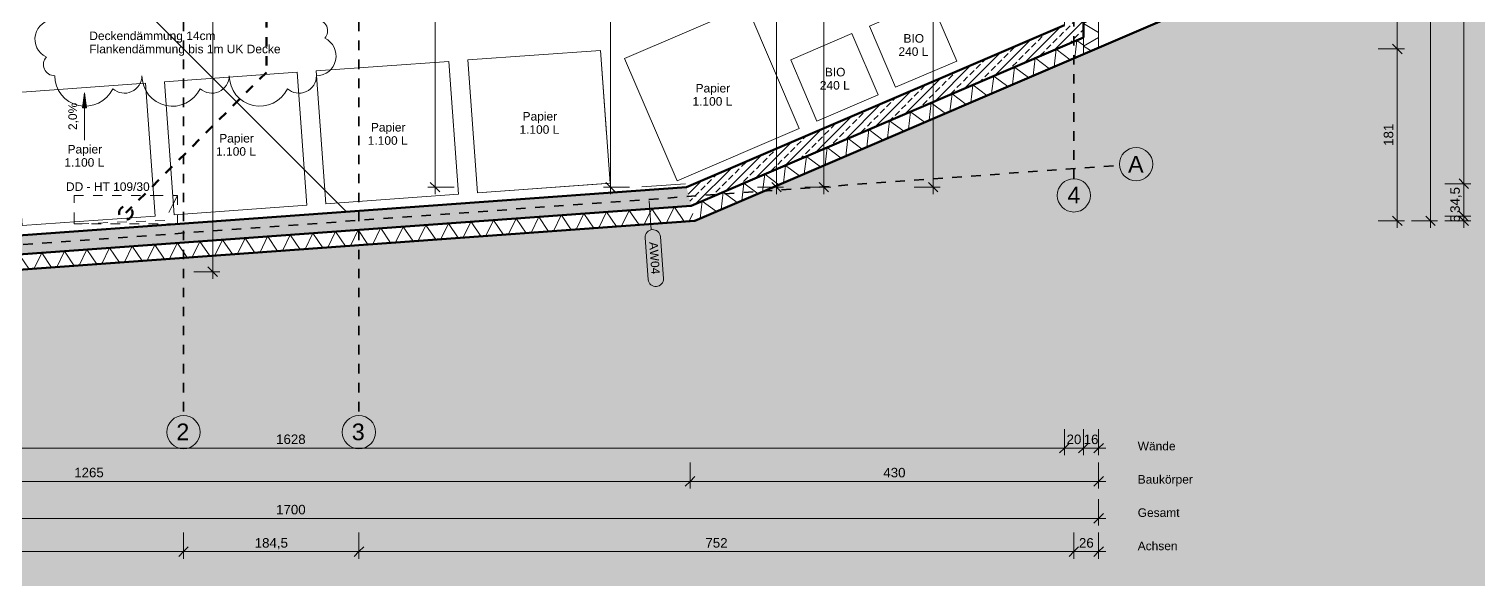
# Model space of a CAD drawing. Header units: metres. Extents: x -67.4 to -19.1, y 43.9 to 93.
# Drawn here: x -48.6 to -33.36, y 44.73 to 50.59 of the extents above; entities that cross this region are included whole.
import ezdxf

# ---------------------------------------------------------------- set-up
doc = ezdxf.new("R2010")
doc.units = ezdxf.units.M
for name, pattern in [('Strich Punkt', [0.015875, 0.00635, -0.004763, 0, -0.004763]), ('Strich Punkt Mittel', [0.015875, 0.00635, -0.004763, 0, -0.004763]), ('Verdeckt', [0.003, 0.002, -0.001])]:
    doc.linetypes.add(name, pattern=pattern)
for name, color, linetype, lineweight in [('A-DETL-GENF_', 92, 'Continuous', 13), ('A_2D', 7, 'Continuous', 13), ('A_Bemassung-50_', 4, 'Continuous', 9), ('A_Bemassung_', 4, 'Continuous', 9), ('A_Beschriftung_', 7, 'Continuous', 9), ('A_Dach', 7, 'Continuous', 13), ('A_Durchbruch_Projektion', 8, 'Verdeckt', 5), ('A_Grundstuecksgrenze', 5, 'Continuous', 70), ('A_Kanal_SW', 34, 'Strich Punkt', 100), ('A_Raeume_', 7, 'Continuous', 5), ('A_Raster_', 1, 'Continuous', 9), ('A_Sanitaer', 3, 'Continuous', 13), ('A_Waende', 7, 'Continuous', 13), ('G-ANNO-DIMS_', 111, 'Continuous', 9), ('G-ANNO-REVC_', 71, 'Continuous', 9), ('P-SANR-FIXT-IDEN_', 2, 'Continuous', 9), ('Text', 130, 'Continuous', 9)]:
    doc.layers.add(name, color=color, linetype=linetype, lineweight=lineweight)
doc.styles.add('Arial_1', font='arial.ttf', dxfattribs={"height": 0.175})
doc.styles.add('Arial_2', font='arial.ttf', dxfattribs={"height": 0.09})
doc.styles.add('Arial_5', font='arial.ttf', dxfattribs={"height": 0.1})
doc.styles.add('Arial_9', font='arial.ttf', dxfattribs={"height": 0.0018})
doc.dimstyles.new('WGA-Bemaßung', dxfattribs={"dimscale": 0.3048, "dimtxt": 0.102026, "dimasz": 0.328084, "dimexe": 0.246063, "dimexo": 0.0625, "dimgap": 0.04101, "dimtad": 1, "dimdec": 1, "dimlfac": 100, "dimrnd": 0.5, "dimdsep": 46, "dimtxsty": 'Arial_5', "dimblk1": 'OBLIQUE', "dimblk2": 'OBLIQUE', "dimsah": 1, "dimcen": 0.09, "dimdle": 0.246063, "dimazin": 2, "dimtfac": 1, "dimtdec": 4, "dimtix": 1, "dimtmove": 0, "dimatfit": 3, "dimfxl": 0.656168, "dimfxlon": 1, "dimtvp": 1, "dimtolj": 1, "dimtzin": 0, "dimarcsym": 2})
doc.dimstyles.new('WGA-Bemaßung_2', dxfattribs={"dimscale": 0.3048, "dimtxt": 0.102026, "dimasz": 0.328084, "dimexe": 0.246063, "dimexo": 0.0625, "dimgap": 0.04101, "dimtad": 1, "dimdec": 1, "dimlfac": 100, "dimrnd": 0.5, "dimdsep": 46, "dimtxsty": 'Arial_5', "dimblk1": 'OBLIQUE', "dimblk2": 'OBLIQUE', "dimsah": 1, "dimcen": 0.09, "dimdle": 0.246063, "dimazin": 2, "dimtfac": 1, "dimtdec": 4, "dimtix": 1, "dimtmove": 2, "dimatfit": 3, "dimfxl": 0.656168, "dimfxlon": 1, "dimtvp": 1, "dimtolj": 1, "dimtzin": 0, "dimarcsym": 2})
doc.dimstyles.new('WGA-Bemaßung_4', dxfattribs={"dimscale": 0.3048, "dimtxt": 0.102026, "dimasz": 0.328084, "dimexe": 0.246063, "dimexo": 0.0625, "dimgap": 0.04101, "dimtad": 1, "dimdec": 1, "dimlfac": 100, "dimrnd": 0.5, "dimdsep": 46, "dimtxsty": 'Arial_5', "dimblk1": 'OBLIQUE', "dimblk2": 'OBLIQUE', "dimsah": 1, "dimcen": 0.09, "dimdle": 0.246063, "dimazin": 2, "dimtfac": 1, "dimtdec": 4, "dimtix": 1, "dimtmove": 0, "dimatfit": 3, "dimfxl": 0.656168, "dimfxlon": 1, "dimtvp": 1, "dimtolj": 1, "dimtzin": 0, "dimarcsym": 2})
pattern_1 = [(45, (0, 0), (-0.08980256, 0.08980256), []), (45, (0.0898, 0), (-0.08980256, 0.08980256), [0.0635, -0.03175])]

# ---------------------------------------------------------------- blocks, each defined once
blk = doc.blocks.new('Sani_Müllbehälter - 1100-V18-263_PP_00EG_BT2')
at = {"layer": 'A_Sanitaer'}
for p, q in [((1.4, 1.4), (0, 1.4)), ((0, 1.4), (0, 0)), ((0, 0), (0, 1.4)), ((0, 1.4), (1.4, 1.4)), ((1.4, 0), (1.4, 1.4)), ((1.4, 1.4), (1.4, 0)), ((0, 0), (1.4, 0)), ((1.4, 0), (0, 0))]:
    blk.add_line(p, q, dxfattribs=at)
blk = doc.blocks.new('Sani_Müllbehälter - 1100-V20-263_PP_00EG_BT2')
at = {"layer": 'A_Sanitaer'}
for p, q in [((1.4, 1.4), (0, 1.4)), ((0, 1.4), (0, 0)), ((0, 0), (0, 1.4)), ((0, 1.4), (1.4, 1.4)), ((1.4, 0), (1.4, 1.4)), ((1.4, 1.4), (1.4, 0)), ((0, 0), (1.4, 0)), ((1.4, 0), (0, 0))]:
    blk.add_line(p, q, dxfattribs=at)
blk = doc.blocks.new('Sani_Müllbehälter - 1100-V21-263_PP_00EG_BT2')
at = {"layer": 'A_Sanitaer'}
for p, q in [((1.4, 1.4), (0, 1.4)), ((0, 1.4), (0, 0)), ((0, 0), (0, 1.4)), ((0, 1.4), (1.4, 1.4)), ((1.4, 0), (1.4, 1.4)), ((1.4, 1.4), (1.4, 0)), ((0, 0), (1.4, 0)), ((1.4, 0), (0, 0))]:
    blk.add_line(p, q, dxfattribs=at)
blk = doc.blocks.new('Sani_Müllbehälter - 1100-V22-263_PP_00EG_BT2')
at = {"layer": 'A_Sanitaer'}
for p, q in [((1.4, 1.4), (0, 1.4)), ((0, 1.4), (0, 0)), ((0, 0), (0, 1.4)), ((0, 1.4), (1.4, 1.4)), ((1.4, 0), (1.4, 1.4)), ((1.4, 1.4), (1.4, 0.522)), ((0, 0), (1.4, 0)), ((1.362, 0), (0, 0))]:
    blk.add_line(p, q, dxfattribs=at)
blk = doc.blocks.new('Sani_Müllbehälter - 1100-V23-263_PP_00EG_BT2')
at = {"layer": 'A_Sanitaer'}
for p, q in [((1.4, 1.4), (0, 1.4)), ((0, 1.4), (0, 0)), ((1.4, 0), (1.4, 1.4)), ((0, 0), (1.4, 0))]:
    blk.add_line(p, q, dxfattribs=at)
blk = doc.blocks.new('Sani_Müllbehälter - 0240-V30-263_PP_00EG_BT2')
at = {"layer": 'A_Sanitaer'}
for p, q in [((0.7, 0.7), (0, 0.7)), ((0, 0.7), (0, 0)), ((0.7, 0), (0.7, 0.7)), ((0, 0), (0.7, 0))]:
    blk.add_line(p, q, dxfattribs=at)
blk = doc.blocks.new('Sani_Müllbehälter - 0240-V31-263_PP_00EG_BT2')
at = {"layer": 'A_Sanitaer'}
for p, q in [((0.7, 0.7), (0, 0.7)), ((0, 0.7), (0, 0)), ((0.7, 0), (0.7, 0.7)), ((0, 0), (0.7, 0))]:
    blk.add_line(p, q, dxfattribs=at)
blk = doc.blocks.new('Symbol_Schatten_Verdeckt_unten - Bodendurchbruch_Schatten_Verdeckt_unten-10181167-263_PP_00EG_BT2')
at = {"layer": 'A_Durchbruch_Projektion'}
for p, q in [((-0.545, 0.049), (-0.545, 0.15)), ((-0.545, -0.15), (-0.545, 0.049)), ((-0.54, 0.15), (0.545, 0.15)), ((-0.499, -0.061), (-0.409, 0.112)), ((-0.409, 0.112), (0.545, 0.15)), ((0.545, 0.15), (0.545, 0.128)), ((0.545, 0.128), (0.545, -0.15)), ((-0.545, -0.15), (-0.499, -0.061)), ((-0.492, -0.15), (-0.545, -0.15)), ((-0.292, -0.15), (-0.492, -0.15)), ((0.545, -0.15), (-0.292, -0.15))]:
    blk.add_line(p, q, dxfattribs=at)
blk = doc.blocks.new('Family - ___-3180367-263_PP_00EG_BT2')
at = {"layer": 'A_Grundstuecksgrenze'}
for p, q in [((-31.818, 64.901), (-19.694, 60.844)), ((-19.694, 60.844), (-10.383, 60.937))]:
    blk.add_line(p, q, dxfattribs=at)
blk = doc.blocks.new('Raster - BS_Achse-112124-263_PP_00EG_BT2')
at = {"layer": 'A_Beschriftung_'}
blk.add_circle((0, 0), 0.0035, dxfattribs=at)
blk = doc.blocks.new('DIMBLOCK96-263_PP_00EG_BT2')
at = {"layer": 'A_Bemassung-50_', "lineweight": 35, "transparency": 16777216}
for p, q in [((-33.856, 58.218), (-33.906, 58.268)), ((-33.856, 58.218), (-33.806, 58.168)), ((-33.857, 48.574), (-33.907, 48.624)), ((-33.857, 48.574), (-33.807, 48.524))]:
    blk.add_line(p, q, dxfattribs=at)
at = {"layer": 'A_Bemassung-50_', "transparency": 16777216}
for p, q in [((-33.856, 58.218), (-34.056, 58.218)), ((-33.856, 58.218), (-33.857, 48.499)), ((-33.856, 58.218), (-33.781, 58.218)), ((-33.857, 48.574), (-34.057, 48.574)), ((-33.857, 48.574), (-33.782, 48.574))]:
    blk.add_line(p, q, dxfattribs=at)
at = {"layer": 'A_Bemassung-50_', "color": 0, "transparency": 16777216, "insert": (-33.999, 53.223), "char_height": 0.1, "width": 0.41627, "attachment_point": 1, "rotation": 90, "line_spacing_factor": 0.941778, "style": 'Arial_5'}
blk.add_mtext('964,5', dxfattribs=at)
blk = doc.blocks.new('_Oblique')
at = {"color": 0, "linetype": 'ByBlock', "lineweight": -2}
blk.add_line((-0.5, -0.5), (0.5, 0.5), dxfattribs=at)
blk = doc.blocks.new('DIMBLOCK111-263_PP_00EG_BT2')
at = {"layer": 'A_Bemassung-50_', "transparency": 16777216}
for p, q in [((-41.648, 45.834), (-41.648, 46.034)), ((-37.349, 45.834), (-37.349, 46.034)), ((-37.274, 45.834), (-41.648, 45.834)), ((-41.648, 45.834), (-41.648, 45.759)), ((-37.349, 45.834), (-37.349, 45.759))]:
    blk.add_line(p, q, dxfattribs=at)
at = {"layer": 'A_Bemassung-50_', "lineweight": 35, "transparency": 16777216}
for p, q in [((-41.648, 45.834), (-41.698, 45.784)), ((-41.648, 45.834), (-41.598, 45.884)), ((-37.349, 45.834), (-37.399, 45.784)), ((-37.349, 45.834), (-37.299, 45.884))]:
    blk.add_line(p, q, dxfattribs=at)
at = {"layer": 'A_Bemassung-50_', "color": 0, "transparency": 16777216, "insert": (-39.614, 45.976), "char_height": 0.1, "width": 0.27688, "attachment_point": 1, "rotation": 359.9983, "line_spacing_factor": 0.941778, "style": 'Arial_5'}
blk.add_mtext('430', dxfattribs=at)
blk = doc.blocks.new('DIMBLOCK112-263_PP_00EG_BT2')
at = {"layer": 'A_Bemassung-50_', "transparency": 16777216}
for p, q in [((-54.298, 45.834), (-54.298, 46.034)), ((-41.648, 45.834), (-41.648, 46.034)), ((-41.648, 45.834), (-54.373, 45.834)), ((-54.298, 45.834), (-54.298, 45.759)), ((-41.648, 45.834), (-41.648, 45.759))]:
    blk.add_line(p, q, dxfattribs=at)
at = {"layer": 'A_Bemassung-50_', "lineweight": 35, "transparency": 16777216}
for p, q in [((-54.298, 45.834), (-54.348, 45.784)), ((-54.298, 45.834), (-54.248, 45.884)), ((-41.648, 45.834), (-41.698, 45.784)), ((-41.648, 45.834), (-41.598, 45.884))]:
    blk.add_line(p, q, dxfattribs=at)
at = {"layer": 'A_Bemassung-50_', "color": 0, "transparency": 16777216, "insert": (-48.127, 45.977), "char_height": 0.1, "width": 0.36918, "attachment_point": 1, "rotation": 359.9983, "line_spacing_factor": 0.941778, "style": 'Arial_5'}
blk.add_mtext('1265', dxfattribs=at)
blk = doc.blocks.new('DIMBLOCK163-263_PP_00EG_BT2')
at = {"layer": 'A_Bemassung-50_', "lineweight": 35, "transparency": 16777216}
for p, q in [((-33.507, 52.888), (-33.557, 52.938)), ((-33.507, 52.888), (-33.457, 52.838)), ((-33.507, 48.965), (-33.557, 49.015)), ((-33.507, 48.965), (-33.457, 48.915))]:
    blk.add_line(p, q, dxfattribs=at)
at = {"layer": 'A_Bemassung-50_', "transparency": 16777216}
for p, q in [((-33.507, 52.888), (-33.707, 52.888)), ((-33.507, 52.888), (-33.507, 48.965)), ((-33.507, 52.888), (-33.432, 52.888)), ((-33.507, 48.965), (-33.707, 48.965)), ((-33.507, 48.965), (-33.432, 48.965))]:
    blk.add_line(p, q, dxfattribs=at)
at = {"layer": 'A_Bemassung-50_', "color": 0, "transparency": 16777216, "insert": (-33.649, 50.753), "char_height": 0.1, "width": 0.41627, "attachment_point": 1, "rotation": 90, "line_spacing_factor": 0.941778, "style": 'Arial_5'}
blk.add_mtext('392,5', dxfattribs=at)
blk = doc.blocks.new('DIMBLOCK164-263_PP_00EG_BT2')
at = {"layer": 'A_Bemassung-50_', "transparency": 16777216}
for p, q in [((-33.507, 48.965), (-33.707, 48.965)), ((-33.507, 48.965), (-33.507, 48.622)), ((-33.507, 48.965), (-33.432, 48.965)), ((-33.507, 48.622), (-33.707, 48.622)), ((-33.507, 48.622), (-33.432, 48.622))]:
    blk.add_line(p, q, dxfattribs=at)
at = {"layer": 'A_Bemassung-50_', "lineweight": 35, "transparency": 16777216}
for p, q in [((-33.507, 48.965), (-33.557, 49.015)), ((-33.507, 48.965), (-33.457, 48.915)), ((-33.507, 48.622), (-33.557, 48.672)), ((-33.507, 48.622), (-33.457, 48.572))]:
    blk.add_line(p, q, dxfattribs=at)
at = {"layer": 'A_Bemassung-50_', "color": 0, "transparency": 16777216, "insert": (-33.649, 48.658), "char_height": 0.1, "width": 0.32397, "attachment_point": 1, "rotation": 90, "line_spacing_factor": 0.941778, "style": 'Arial_5'}
blk.add_mtext('34,5', dxfattribs=at)
blk = doc.blocks.new('DIMBLOCK165-263_PP_00EG_BT2')
at = {"layer": 'A_Bemassung-50_', "lineweight": 35, "transparency": 16777216}
for p, q in [((-33.507, 48.622), (-33.557, 48.672)), ((-33.507, 48.574), (-33.557, 48.624)), ((-33.507, 48.622), (-33.457, 48.572)), ((-33.507, 48.574), (-33.457, 48.524))]:
    blk.add_line(p, q, dxfattribs=at)
at = {"layer": 'A_Bemassung-50_', "transparency": 16777216}
for p, q in [((-33.507, 48.622), (-33.707, 48.622)), ((-33.507, 48.574), (-33.707, 48.574)), ((-33.507, 48.622), (-33.507, 48.499)), ((-33.507, 48.622), (-33.432, 48.622)), ((-33.507, 48.574), (-33.432, 48.574))]:
    blk.add_line(p, q, dxfattribs=at)
at = {"layer": 'A_Bemassung-50_', "color": 0, "transparency": 16777216, "insert": (-33.649, 48.559), "char_height": 0.1, "width": 0.09229, "attachment_point": 1, "rotation": 90, "line_spacing_factor": 0.941778, "style": 'Arial_5'}
blk.add_mtext('5', dxfattribs=at)
blk = doc.blocks.new('DIMBLOCK166-263_PP_00EG_BT2')
at = {"layer": 'A_Bemassung-50_', "lineweight": 35, "transparency": 16777216}
for p, q in [((-44.33, 52.889), (-44.38, 52.939)), ((-44.33, 52.889), (-44.28, 52.839)), ((-44.331, 48.929), (-44.381, 48.979)), ((-44.331, 48.929), (-44.281, 48.879))]:
    blk.add_line(p, q, dxfattribs=at)
at = {"layer": 'A_Bemassung-50_', "transparency": 16777216}
for p, q in [((-44.33, 52.889), (-44.53, 52.889)), ((-44.331, 48.854), (-44.33, 52.889)), ((-44.33, 52.889), (-44.255, 52.889)), ((-44.331, 48.929), (-44.406, 48.929)), ((-44.331, 48.929), (-44.131, 48.929))]:
    blk.add_line(p, q, dxfattribs=at)
at = {"layer": 'A_Bemassung-50_', "color": 0, "transparency": 16777216, "insert": (-44.473, 50.793), "char_height": 0.1, "width": 0.27688, "attachment_point": 1, "rotation": 90, "line_spacing_factor": 0.941778, "style": 'Arial_5'}
blk.add_mtext('396', dxfattribs=at)
blk = doc.blocks.new('DIMBLOCK326-263_PP_00EG_BT2')
at = {"layer": 'A_Bemassung-50_', "transparency": 16777216}
for p, q in [((-37.509, 46.184), (-37.509, 46.384)), ((-37.349, 46.184), (-37.349, 46.384)), ((-37.274, 46.184), (-37.509, 46.184)), ((-37.509, 46.184), (-37.509, 46.109)), ((-37.349, 46.184), (-37.349, 46.109))]:
    blk.add_line(p, q, dxfattribs=at)
at = {"layer": 'A_Bemassung-50_', "lineweight": 35, "transparency": 16777216}
for p, q in [((-37.509, 46.184), (-37.459, 46.234)), ((-37.349, 46.184), (-37.299, 46.234)), ((-37.509, 46.184), (-37.559, 46.134)), ((-37.349, 46.184), (-37.399, 46.134))]:
    blk.add_line(p, q, dxfattribs=at)
at = {"layer": 'A_Bemassung-50_', "color": 0, "transparency": 16777216, "insert": (-37.506, 46.326), "char_height": 0.1, "width": 0.18459, "attachment_point": 1, "rotation": 359.9983, "line_spacing_factor": 0.941778, "style": 'Arial_5'}
blk.add_mtext('16', dxfattribs=at)
blk = doc.blocks.new('DIMBLOCK327-263_PP_00EG_BT2')
at = {"layer": 'A_Bemassung-50_', "transparency": 16777216}
for p, q in [((-37.709, 46.184), (-37.709, 46.384)), ((-37.509, 46.184), (-37.509, 46.384)), ((-37.509, 46.184), (-37.709, 46.184)), ((-37.709, 46.184), (-37.709, 46.109)), ((-37.509, 46.184), (-37.509, 46.109))]:
    blk.add_line(p, q, dxfattribs=at)
at = {"layer": 'A_Bemassung-50_', "lineweight": 35, "transparency": 16777216}
for p, q in [((-37.709, 46.184), (-37.659, 46.234)), ((-37.509, 46.184), (-37.459, 46.234)), ((-37.709, 46.184), (-37.759, 46.134)), ((-37.509, 46.184), (-37.559, 46.134))]:
    blk.add_line(p, q, dxfattribs=at)
at = {"layer": 'A_Bemassung-50_', "color": 0, "transparency": 16777216, "insert": (-37.686, 46.326), "char_height": 0.1, "width": 0.18459, "attachment_point": 1, "rotation": 359.9983, "line_spacing_factor": 0.941778, "style": 'Arial_5'}
blk.add_mtext('20', dxfattribs=at)
blk = doc.blocks.new('DIMBLOCK328-263_PP_00EG_BT2')
at = {"layer": 'A_Bemassung-50_', "transparency": 16777216}
for p, q in [((-53.989, 46.184), (-53.989, 46.384)), ((-37.709, 46.184), (-37.709, 46.384)), ((-37.709, 46.184), (-53.989, 46.184)), ((-53.989, 46.184), (-53.989, 46.109)), ((-37.709, 46.184), (-37.709, 46.109))]:
    blk.add_line(p, q, dxfattribs=at)
at = {"layer": 'A_Bemassung-50_', "lineweight": 35, "transparency": 16777216}
for p, q in [((-53.989, 46.184), (-53.939, 46.234)), ((-37.709, 46.184), (-37.659, 46.234)), ((-53.989, 46.184), (-54.039, 46.134)), ((-37.709, 46.184), (-37.759, 46.134))]:
    blk.add_line(p, q, dxfattribs=at)
at = {"layer": 'A_Bemassung-50_', "color": 0, "transparency": 16777216, "insert": (-46.003, 46.327), "char_height": 0.1, "width": 0.36918, "attachment_point": 1, "rotation": 359.9983, "line_spacing_factor": 0.941778, "style": 'Arial_5'}
blk.add_mtext('1628', dxfattribs=at)
blk = doc.blocks.new('DIMBLOCK331-263_PP_00EG_BT2')
at = {"layer": 'A_Bemassung-50_', "transparency": 16777216}
for p, q in [((-34.207, 50.382), (-34.407, 50.382)), ((-34.207, 48.499), (-34.207, 50.382)), ((-34.207, 50.382), (-34.132, 50.382)), ((-34.207, 48.574), (-34.407, 48.574)), ((-34.207, 48.574), (-34.132, 48.574))]:
    blk.add_line(p, q, dxfattribs=at)
at = {"layer": 'A_Bemassung-50_', "lineweight": 35, "transparency": 16777216}
for p, q in [((-34.207, 50.382), (-34.257, 50.432)), ((-34.207, 50.382), (-34.157, 50.332)), ((-34.207, 48.574), (-34.257, 48.624)), ((-34.207, 48.574), (-34.157, 48.524))]:
    blk.add_line(p, q, dxfattribs=at)
at = {"layer": 'A_Bemassung-50_', "color": 0, "transparency": 16777216, "insert": (-34.349, 49.363), "char_height": 0.1, "width": 0.27688, "attachment_point": 1, "rotation": 90, "line_spacing_factor": 0.941778, "style": 'Arial_5'}
blk.add_mtext('181', dxfattribs=at)
blk = doc.blocks.new('DIMBLOCK332-263_PP_00EG_BT2')
at = {"layer": 'A_Bemassung-50_', "lineweight": 35, "transparency": 16777216}
for p, q in [((-34.206, 57.618), (-34.256, 57.668)), ((-34.206, 57.618), (-34.156, 57.568)), ((-34.207, 50.382), (-34.257, 50.432)), ((-34.207, 50.382), (-34.157, 50.332))]:
    blk.add_line(p, q, dxfattribs=at)
at = {"layer": 'A_Bemassung-50_', "transparency": 16777216}
for p, q in [((-34.206, 57.618), (-34.406, 57.618)), ((-34.207, 50.382), (-34.206, 57.618)), ((-34.206, 57.618), (-34.131, 57.618)), ((-34.207, 50.382), (-34.407, 50.382)), ((-34.207, 50.382), (-34.132, 50.382))]:
    blk.add_line(p, q, dxfattribs=at)
at = {"layer": 'A_Bemassung-50_', "color": 0, "transparency": 16777216, "insert": (-34.349, 53.827), "char_height": 0.1, "width": 0.41627, "attachment_point": 1, "rotation": 90, "line_spacing_factor": 0.941778, "style": 'Arial_5'}
blk.add_mtext('723,5', dxfattribs=at)
blk = doc.blocks.new('DIMBLOCK375-263_PP_00EG_BT2')
at = {"layer": 'A_Bemassung-50_', "lineweight": 35, "transparency": 16777216}
for p, q in [((-39.09, 52.888), (-39.14, 52.939)), ((-39.09, 52.888), (-39.04, 52.839)), ((-39.09, 48.929), (-39.14, 48.979)), ((-39.09, 48.929), (-39.04, 48.879))]:
    blk.add_line(p, q, dxfattribs=at)
at = {"layer": 'A_Bemassung-50_', "transparency": 16777216}
for p, q in [((-39.09, 52.888), (-39.165, 52.888)), ((-39.09, 52.888), (-39.09, 48.854)), ((-39.09, 52.888), (-38.89, 52.888)), ((-39.09, 48.929), (-39.29, 48.929)), ((-39.09, 48.929), (-39.015, 48.929))]:
    blk.add_line(p, q, dxfattribs=at)
at = {"layer": 'A_Bemassung-50_', "color": 0, "transparency": 16777216, "insert": (-39.233, 50.793), "char_height": 0.1, "width": 0.27688, "attachment_point": 1, "rotation": 90, "line_spacing_factor": 0.941778, "style": 'Arial_5'}
blk.add_mtext('396', dxfattribs=at)
blk = doc.blocks.new('DIMBLOCK376-263_PP_00EG_BT2')
at = {"layer": 'A_Bemassung-50_', "transparency": 16777216}
for p, q in [((-40.24, 52.989), (-40.44, 52.989)), ((-40.24, 48.854), (-40.24, 52.989)), ((-40.24, 52.989), (-40.165, 52.989)), ((-40.24, 48.929), (-40.44, 48.929)), ((-40.24, 48.929), (-40.165, 48.929))]:
    blk.add_line(p, q, dxfattribs=at)
at = {"layer": 'A_Bemassung-50_', "lineweight": 35, "transparency": 16777216}
for p, q in [((-40.24, 52.989), (-40.29, 53.039)), ((-40.24, 52.989), (-40.19, 52.939)), ((-40.24, 48.929), (-40.29, 48.979)), ((-40.24, 48.929), (-40.19, 48.879))]:
    blk.add_line(p, q, dxfattribs=at)
at = {"layer": 'A_Bemassung-50_', "color": 0, "transparency": 16777216, "insert": (-40.382, 50.843), "char_height": 0.1, "width": 0.27688, "attachment_point": 1, "rotation": 90, "line_spacing_factor": 0.941778, "style": 'Arial_5'}
blk.add_mtext('406', dxfattribs=at)
blk = doc.blocks.new('DIMBLOCK386-263_PP_00EG_BT2')
at = {"layer": 'A_Bemassung-50_', "transparency": 16777216}
for p, q in [((-40.738, 52.989), (-40.938, 52.989)), ((-40.738, 48.854), (-40.738, 52.989)), ((-40.738, 52.989), (-40.663, 52.989)), ((-40.738, 48.929), (-40.938, 48.929)), ((-40.738, 48.929), (-40.663, 48.929))]:
    blk.add_line(p, q, dxfattribs=at)
at = {"layer": 'A_Bemassung-50_', "lineweight": 35, "transparency": 16777216}
for p, q in [((-40.738, 52.989), (-40.788, 53.039)), ((-40.738, 52.989), (-40.688, 52.939)), ((-40.738, 48.929), (-40.788, 48.979)), ((-40.738, 48.929), (-40.688, 48.879))]:
    blk.add_line(p, q, dxfattribs=at)
at = {"layer": 'A_Bemassung-50_', "color": 0, "transparency": 16777216, "insert": (-40.88, 50.843), "char_height": 0.1, "width": 0.27688, "attachment_point": 1, "rotation": 90, "line_spacing_factor": 0.941778, "style": 'Arial_5'}
blk.add_mtext('406', dxfattribs=at)
blk = doc.blocks.new('DIMBLOCK409-263_PP_00EG_BT2')
at = {"layer": 'A_Bemassung-50_', "lineweight": 35, "transparency": 16777216}
for p, q in [((-42.485, 52.889), (-42.535, 52.939)), ((-42.485, 52.889), (-42.435, 52.839)), ((-42.485, 48.929), (-42.535, 48.979)), ((-42.485, 48.929), (-42.435, 48.879))]:
    blk.add_line(p, q, dxfattribs=at)
at = {"layer": 'A_Bemassung-50_', "transparency": 16777216}
for p, q in [((-42.485, 52.889), (-42.685, 52.889)), ((-42.485, 48.854), (-42.485, 52.889)), ((-42.485, 52.889), (-42.41, 52.889)), ((-42.485, 48.929), (-42.56, 48.929)), ((-42.485, 48.929), (-42.285, 48.929))]:
    blk.add_line(p, q, dxfattribs=at)
at = {"layer": 'A_Bemassung-50_', "color": 0, "transparency": 16777216, "insert": (-42.627, 50.793), "char_height": 0.1, "width": 0.27688, "attachment_point": 1, "rotation": 90, "line_spacing_factor": 0.941778, "style": 'Arial_5'}
blk.add_mtext('396', dxfattribs=at)
blk = doc.blocks.new('DIMBLOCK474-263_PP_00EG_BT2')
at = {"layer": 'A_Bemassung-50_', "transparency": 16777216}
for p, q in [((-46.67, 52.989), (-46.745, 52.989)), ((-46.67, 52.989), (-46.67, 47.964)), ((-46.67, 52.989), (-46.47, 52.989)), ((-46.67, 48.039), (-46.87, 48.039)), ((-46.67, 48.039), (-46.595, 48.039))]:
    blk.add_line(p, q, dxfattribs=at)
at = {"layer": 'A_Bemassung-50_', "lineweight": 35, "transparency": 16777216}
for p, q in [((-46.67, 52.989), (-46.72, 53.039)), ((-46.67, 52.989), (-46.62, 52.939)), ((-46.67, 48.039), (-46.72, 48.089)), ((-46.67, 48.039), (-46.62, 47.989))]:
    blk.add_line(p, q, dxfattribs=at)
at = {"layer": 'A_Bemassung-50_', "color": 0, "transparency": 16777216, "insert": (-46.812, 51.114), "char_height": 0.1, "width": 0.27688, "attachment_point": 1, "rotation": 90, "line_spacing_factor": 0.941778, "style": 'Arial_5'}
blk.add_mtext('495', dxfattribs=at)
blk = doc.blocks.new('DIMBLOCK516-263_PP_00EG_BT2')
at = {"layer": 'A_Bemassung-50_', "transparency": 16777216}
for p, q in [((-54.349, 45.445), (-54.349, 45.645)), ((-37.349, 45.445), (-37.349, 45.645)), ((-37.274, 45.445), (-54.424, 45.445)), ((-54.349, 45.445), (-54.349, 45.37)), ((-37.349, 45.445), (-37.349, 45.37))]:
    blk.add_line(p, q, dxfattribs=at)
at = {"layer": 'A_Bemassung-50_', "lineweight": 35, "transparency": 16777216}
for p, q in [((-54.349, 45.445), (-54.399, 45.395)), ((-54.349, 45.445), (-54.299, 45.495)), ((-37.349, 45.445), (-37.399, 45.395)), ((-37.349, 45.445), (-37.299, 45.495))]:
    blk.add_line(p, q, dxfattribs=at)
at = {"layer": 'A_Bemassung-50_', "color": 0, "transparency": 16777216, "insert": (-46.003, 45.587), "char_height": 0.1, "width": 0.36918, "attachment_point": 1, "rotation": 359.9983, "line_spacing_factor": 0.941778, "style": 'Arial_5'}
blk.add_mtext('1700', dxfattribs=at)
blk = doc.blocks.new('DIMBLOCK517-263_PP_00EG_BT2')
at = {"layer": 'A_Bemassung-50_', "transparency": 16777216}
for p, q in [((-37.61, 45.095), (-37.61, 45.295)), ((-37.349, 45.095), (-37.349, 45.295)), ((-37.274, 45.095), (-37.61, 45.095)), ((-37.61, 45.095), (-37.61, 45.02)), ((-37.349, 45.095), (-37.349, 45.02))]:
    blk.add_line(p, q, dxfattribs=at)
at = {"layer": 'A_Bemassung-50_', "lineweight": 35, "transparency": 16777216}
for p, q in [((-37.61, 45.095), (-37.56, 45.145)), ((-37.349, 45.095), (-37.299, 45.145)), ((-37.61, 45.095), (-37.66, 45.045)), ((-37.349, 45.095), (-37.399, 45.045))]:
    blk.add_line(p, q, dxfattribs=at)
at = {"layer": 'A_Bemassung-50_', "color": 0, "transparency": 16777216, "insert": (-37.556, 45.237), "char_height": 0.1, "width": 0.18459, "attachment_point": 1, "rotation": 359.9983, "line_spacing_factor": 0.941778, "style": 'Arial_5'}
blk.add_mtext('26', dxfattribs=at)
blk = doc.blocks.new('DIMBLOCK518-263_PP_00EG_BT2')
at = {"layer": 'A_Bemassung-50_', "transparency": 16777216}
for p, q in [((-45.131, 45.095), (-45.131, 45.295)), ((-37.61, 45.095), (-37.61, 45.295)), ((-37.61, 45.095), (-45.131, 45.095)), ((-45.131, 45.095), (-45.131, 45.02)), ((-37.61, 45.095), (-37.61, 45.02))]:
    blk.add_line(p, q, dxfattribs=at)
at = {"layer": 'A_Bemassung-50_', "lineweight": 35, "transparency": 16777216}
for p, q in [((-45.131, 45.095), (-45.081, 45.145)), ((-37.61, 45.095), (-37.56, 45.145)), ((-45.131, 45.095), (-45.181, 45.045)), ((-37.61, 45.095), (-37.66, 45.045))]:
    blk.add_line(p, q, dxfattribs=at)
at = {"layer": 'A_Bemassung-50_', "color": 0, "transparency": 16777216, "insert": (-41.486, 45.237), "char_height": 0.1, "width": 0.27688, "attachment_point": 1, "rotation": 359.9983, "line_spacing_factor": 0.941778, "style": 'Arial_5'}
blk.add_mtext('752', dxfattribs=at)
blk = doc.blocks.new('DIMBLOCK519-263_PP_00EG_BT2')
at = {"layer": 'A_Bemassung-50_', "transparency": 16777216}
for p, q in [((-46.977, 45.095), (-46.977, 45.295)), ((-45.131, 45.095), (-45.131, 45.295)), ((-45.131, 45.095), (-46.977, 45.095)), ((-46.977, 45.095), (-46.977, 45.02)), ((-45.131, 45.095), (-45.131, 45.02))]:
    blk.add_line(p, q, dxfattribs=at)
at = {"layer": 'A_Bemassung-50_', "lineweight": 35, "transparency": 16777216}
for p, q in [((-46.977, 45.095), (-46.927, 45.145)), ((-45.131, 45.095), (-45.081, 45.145)), ((-46.977, 45.095), (-47.027, 45.045)), ((-45.131, 45.095), (-45.181, 45.045))]:
    blk.add_line(p, q, dxfattribs=at)
at = {"layer": 'A_Bemassung-50_', "color": 0, "transparency": 16777216, "insert": (-46.228, 45.237), "char_height": 0.1, "width": 0.41627, "attachment_point": 1, "rotation": 359.9983, "line_spacing_factor": 0.941778, "style": 'Arial_5'}
blk.add_mtext('184,5', dxfattribs=at)
blk = doc.blocks.new('DIMBLOCK520-263_PP_00EG_BT2')
at = {"layer": 'A_Bemassung-50_', "transparency": 16777216}
for p, q in [((-54.105, 45.095), (-54.105, 45.295)), ((-46.977, 45.095), (-46.977, 45.295)), ((-46.977, 45.095), (-54.105, 45.095)), ((-54.105, 45.095), (-54.105, 45.02)), ((-46.977, 45.095), (-46.977, 45.02))]:
    blk.add_line(p, q, dxfattribs=at)
at = {"layer": 'A_Bemassung-50_', "lineweight": 35, "transparency": 16777216}
for p, q in [((-54.105, 45.095), (-54.055, 45.145)), ((-46.977, 45.095), (-46.927, 45.145)), ((-54.105, 45.095), (-54.155, 45.045)), ((-46.977, 45.095), (-47.027, 45.045))]:
    blk.add_line(p, q, dxfattribs=at)
at = {"layer": 'A_Bemassung-50_', "color": 0, "transparency": 16777216, "insert": (-50.656, 45.237), "char_height": 0.1, "width": 0.27688, "attachment_point": 1, "rotation": 359.9983, "line_spacing_factor": 0.941778, "style": 'Arial_5'}
blk.add_mtext('713', dxfattribs=at)
blk = doc.blocks.new('BS_Wand_Lollipop - links_unten-2026911-263_PP_00EG_BT2')
at = {"layer": 'A_Beschriftung_'}
for p, q in [((-0.00467, 0.00137), (-0.01347, 0.00137)), ((-0.00309, 0), (0.003, 0)), ((-0.00467, -0.00183), (-0.01347, -0.00183))]:
    blk.add_line(p, q, dxfattribs=at)
for centre, start, end in [((-0.01347, -0.00023), 90, 270), ((-0.00467, -0.00023), 270, 90)]:
    blk.add_arc(centre, 0.0016, start, end, dxfattribs=at)
blk = doc.blocks.new('BS_Maßkette_AT_PP - unten oder rechts-9577582-263_PP_00EG_BT2')
at = {"layer": 'A_Beschriftung_', "char_height": 0.0018, "attachment_point": 1, "style": 'Arial_9'}
for s, insert, width in [('Wände', (-0.00023, -0.01379), 0.0096203), ('Baukörper', (-0.00023, -0.02079), 0.0137089), ('Gesamt', (-0.00023, -0.02779), 0.0102616), ('Achsen', (-0.00023, -0.03479), 0.0099409)]:
    blk.add_mtext(s, dxfattribs=dict(at, insert=insert, width=width))
blk = doc.blocks.new('Family - ___-11915913-263_PP_00EG_BT2')
at = {"layer": 'G-ANNO-REVC_'}
for centre, radius, start, end in [((-25.175, 65.2), 0.207, 67.36, 222.1512), ((-24.926, 65.32), 0.184, 25.5497, 157.36), ((-24.545, 65.161), 0.321, 337.36, 132.1512), ((-24.079, 64.966), 0.184, 25.5497, 157.36), ((-23.697, 64.807), 0.321, 337.36, 132.1512), ((-25.277, 64.954), 0.118, 115.5497, 247.36), ((-25.026, 64.722), 0.321, 157.36, 312.1512), ((-23.231, 64.613), 0.184, 25.5497, 157.36), ((-22.85, 64.454), 0.321, 337.36, 132.1512), ((-24.645, 64.563), 0.184, 205.5497, 337.36), ((-24.179, 64.368), 0.321, 157.36, 312.1512), ((-22.599, 64.221), 0.118, 295.5497, 67.36), ((-23.797, 64.209), 0.184, 205.5497, 337.36), ((-23.331, 64.015), 0.321, 157.36, 312.1512), ((-22.701, 63.976), 0.207, 247.36, 42.1512), ((-22.95, 63.856), 0.184, 205.5497, 337.36)]:
    blk.add_arc(centre, radius, start, end, dxfattribs=at)

msp = doc.modelspace()

# ---------------------------------------------------------------- hatches: boundary and pattern name
at = {"layer": 'A-DETL-GENF_'}
msp.add_hatch(color=253, dxfattribs=at).paths.add_polyline_path([(-54.2379, 44.7333), (-27.4146, 44.7333), (-19.056, 48.2195), (-19.056, 57.9657), (-33.0402, 52.2443), (-41.5978, 48.5741), (-54.349, 47.6519), (-54.449, 47.6519), (-54.349, 46.2693)])
at = {"layer": 'A_Waende', "lineweight": 5}
h = msp.add_hatch(dxfattribs=at)
h.set_pattern_fill('FP_4', color=250, angle=-157.36, style=0, pattern_type=2)
h.set_pattern_definition([(269.998, (-37.50822, 65.42298), (0.20637, -7.2e-06), []), (329.998, (-37.50822, 65.42298), (0.1031962, 0.1787267), []), (29.998, (-37.50822, 65.42298), (-0.1031788, 0.1787253), [])])
h.paths.add_polyline_path([(-37.5089, 50.3277), (-37.3489, 50.3964), (-37.3489, 53.5334), (-37.5088, 53.5334), (-37.5089, 50.3821)])
h.paths.add_polyline_path([(-37.3488, 55.1534), (-37.3488, 55.1535), (-37.3488, 57.6933), (-37.5087, 57.6933), (-37.5087, 55.1535), (-37.3489, 55.1534)])
h.paths.add_polyline_path([(-37.3487, 58.7433), (-37.3486, 60.6085), (-37.5086, 60.6085), (-37.5086, 58.7433), (-37.3488, 58.7433)])
h.paths.add_polyline_path([(-37.4747, 58.7433), (-37.4747, 58.7433), (-37.4603, 58.7433)])
h.paths.add_polyline_path([(-37.3486, 62.4685), (-37.3485, 63.386), (-37.5085, 63.386), (-37.508, 62.4686), (-37.3486, 62.4685)])
h.paths.add_polyline_path([(-37.3485, 67.4037), (-37.3485, 67.4037), (-37.4747, 67.4037)])
h.paths.add_polyline_path([(-37.3485, 64.436), (-37.3485, 67.4037), (-37.5084, 67.4037), (-37.508, 64.4361), (-37.3485, 64.436)])
h.paths.add_polyline_path([(-37.3484, 69.0237), (-37.3484, 70.2687), (-37.5083, 70.2687), (-37.508, 69.0237), (-37.3485, 69.0237)])
h.paths.add_polyline_path([(-37.3483, 71.3187), (-37.3483, 73.6624), (-37.5082, 73.6624), (-37.508, 71.3187), (-37.3483, 71.3187)])
h.paths.add_polyline_path([(-37.3482, 74.7124), (-37.3481, 76.9137), (-37.5081, 76.9137), (-37.508, 74.7124), (-37.3483, 74.7124)])
h.paths.add_polyline_path([(-37.3481, 77.9662), (-37.3481, 77.9662), (-37.3481, 79.0363), (-37.5081, 79.0363), (-37.508, 77.9662), (-37.3493, 77.9662)])
h.paths.add_polyline_path([(-37.3481, 80.0874), (-37.348, 80.0874), (-37.3481, 80.5188), (-37.508, 80.5188), (-37.508, 80.0874), (-37.3487, 80.0874)])
h = msp.add_hatch(dxfattribs=at)
h.set_pattern_fill('FP_3', color=250, style=0, pattern_type=2)
h.set_pattern_definition(pattern_1)
h.paths.add_polyline_path([(-41.6362, 48.7318), (-37.5089, 50.5018), (-37.5089, 50.7195), (-41.6841, 48.9288)])
h = msp.add_hatch(dxfattribs=at)
h.set_pattern_fill('FP_1', color=250, angle=-157.36, style=0, pattern_type=2)
h.set_pattern_definition([(203.213, (-39.54814, 49.62757), (0.081345, -0.189673), []), (263.213, (-39.54814, 49.62757), (0.204934, -0.02439), []), (323.213, (-39.54814, 49.62757), (0.123583, 0.165275), [])])
h.paths.add_polyline_path([(-41.5978, 48.5741), (-37.5089, 50.3277), (-37.5089, 50.5018), (-41.6362, 48.7318), (-41.6017, 48.5902)])
h = msp.add_hatch(dxfattribs=at)
h.set_pattern_fill('FP_3', color=250, style=0, pattern_type=2)
h.set_pattern_definition(pattern_1)
h.paths.add_polyline_path([(-53.989, 47.8383), (-41.6362, 48.7318), (-41.6841, 48.9288), (-53.989, 48.0388), (-53.989, 47.9969)])
h = msp.add_hatch(dxfattribs=at)
h.set_pattern_fill('FP_2', color=250, angle=-157.36, style=0, pattern_type=2)
h.set_pattern_definition([(184.137, (-47.9932, 48.2723), (0.0148886, -0.205842), []), (244.137, (-47.9932, 48.2723), (0.1857, -0.090023), []), (304.137, (-47.9932, 48.2723), (0.1708203, 0.115815), [])])
h.paths.add_polyline_path([(-54.349, 47.6519), (-41.5978, 48.5741), (-41.6362, 48.7318), (-54.349, 47.8123), (-54.349, 47.6519)])
at = {"layer": 'G-ANNO-DIMS_'}
msp.add_hatch(color=256, dxfattribs=at).paths.add_polyline_path([(-48.0175, 49.922), (-48.0384, 49.7633), (-47.9966, 49.7633)])

# ---------------------------------------------------------------- linework, layer by layer
at = {"layer": 'A_2D'}
for p, q in [((-33.0402, 52.2443), (-41.5978, 48.5741)), ((-41.5978, 48.5741), (-54.349, 47.6519))]:
    msp.add_line(p, q, dxfattribs=at)
at = {"layer": 'A_2D', "lineweight": 5}
for p, q in [((-37.3502, 50.3994), (-37.3489, 50.3994)), ((-41.6962, 48.965), (-42.155, 48.9318)), ((-41.6478, 48.5741), (-41.6482, 48.5791))]:
    msp.add_line(p, q, dxfattribs=at)
at = {"layer": 'A_Dach'}
msp.add_line((-48.0252, 51.4334), (-45.2621, 48.67), dxfattribs=at)
at = {"layer": 'A_Kanal_SW'}
for p, q in [((-46.1058, 55.5072), (-46.1058, 50.1357)), ((-46.1058, 50.1357), (-47.5841, 48.6574))]:
    msp.add_line(p, q, dxfattribs=at)
msp.add_circle((-47.5841, 48.6574), 0.07, dxfattribs=at)
at = {"layer": 'A_Raeume_', "flags": 128}
msp.add_lwpolyline([(-53.989, 48.0388), (-41.6841, 48.9288), (-37.7089, 50.6337), (-37.7088, 52.8885), (-45.3088, 52.8887), (-45.3088, 54.9286), (-46.6413, 54.9286), (-46.6413, 55.0286), (-48.518, 55.0287), (-50.7558, 55.0287), (-52.3038, 55.0288), (-52.3038, 54.5238), (-53.9888, 54.5238)], close=True, dxfattribs=at)
at = {"layer": 'A_Raster_', "linetype": 'Strich Punkt Mittel', "lineweight": 35}
for p, q in [((-46.9759, 85.8702), (-46.9771, 46.5269)), ((-45.1301, 85.8701), (-45.1313, 46.5268)), ((-37.6095, 49.0172), (-37.6083, 85.8699)), ((-56.2438, 47.7755), (-37.1299, 49.158))]:
    msp.add_line(p, q, dxfattribs=at)
at = {"layer": 'A_Waende', "color": 250, "lineweight": 5}
for p, q in [((-37.3489, 50.3964), (-37.3488, 53.5334)), ((-41.5978, 48.5741), (-37.3489, 50.3964)), ((-54.349, 47.6519), (-41.5978, 48.5741))]:
    msp.add_line(p, q, dxfattribs=at)
at = {"layer": 'A_Waende', "color": 50, "lineweight": 50}
for p, q in [((-37.5088, 53.4585), (-37.5089, 50.5018)), ((-37.7089, 50.6337), (-41.6841, 48.9288)), ((-41.6362, 48.7318), (-37.5089, 50.5018)), ((-41.6841, 48.9288), (-53.989, 48.0388)), ((-54.189, 47.8239), (-41.6362, 48.7318))]:
    msp.add_line(p, q, dxfattribs=at)
at = {"layer": 'A_Waende'}
msp.add_line((-33.0398, 52.2444), (-37.3489, 50.3964), dxfattribs=at)
at = {"layer": 'G-ANNO-DIMS_'}
for p, q in [((-48.0175, 49.922), (-48.0384, 49.7633)), ((-48.0176, 49.422), (-48.0175, 49.922)), ((-47.9966, 49.7633), (-48.0175, 49.922)), ((-48.0384, 49.7633), (-47.9966, 49.7633))]:
    msp.add_line(p, q, dxfattribs=at)

# ---------------------------------------------------------------- block references
at = {"layer": 'A_2D', "rotation": 179.998275878371}
msp.add_blockref('Symbol_Schatten_Verdeckt_unten - Bodendurchbruch_Schatten_Verdeckt_unten-10181167-263_PP_00EG_BT2', (-47.5841, 48.6911), dxfattribs=at)
at = {"layer": 'A_Beschriftung_'}
for name, p, xscale, yscale, zscale, rotation in [('Raster - BS_Achse-112124-263_PP_00EG_BT2', (-36.9553, 49.1706), 49.99999999999998, 49.99999999999998, 49.99999999999998, 274.1368945284542), ('Raster - BS_Achse-112124-263_PP_00EG_BT2', (-37.6095, 48.8422), 49.99999999999998, 49.99999999999998, 49.99999999999998, 359.9982758785824), ('BS_Wand_Lollipop - links_unten-2026911-263_PP_00EG_BT2', (-42.0678, 48.6337), 49.99999999999999, 49.99999999999999, 49.99999999999999, 94.1368945284543), ('Raster - BS_Achse-112124-263_PP_00EG_BT2', (-46.9771, 46.3519), 49.99999999999998, 49.99999999999998, 49.99999999999998, 179.9982758785824), ('Raster - BS_Achse-112124-263_PP_00EG_BT2', (-45.1313, 46.3518), 49.99999999999998, 49.99999999999998, 49.99999999999998, 179.9982758785824), ('BS_Maßkette_AT_PP - unten oder rechts-9577582-263_PP_00EG_BT2', (-36.9261, 46.9396), 50, 50, 50, 359.998275878371)]:
    msp.add_blockref(name, p, dxfattribs=dict(at, xscale=xscale, yscale=yscale, zscale=zscale, rotation=rotation))
at = {"layer": 'A_Grundstuecksgrenze', "rotation": 22.64000000000043}
msp.add_blockref('Family - ___-3180367-263_PP_00EG_BT2', (0, 0), dxfattribs=at)
at = {"layer": 'A_Sanitaer'}
for name, p, rotation in [('Sani_Müllbehälter - 1100-V23-263_PP_00EG_BT2', (-41.785, 48.9951), 23.21311533688266), ('Sani_Müllbehälter - 0240-V30-263_PP_00EG_BT2', (-38.8418, 50.2544), 113.2131153368828), ('Sani_Müllbehälter - 0240-V31-263_PP_00EG_BT2', (-39.6689, 49.8997), 113.2131153368828), ('Sani_Müllbehälter - 1100-V22-263_PP_00EG_BT2', (-43.8856, 48.8699), 4.136894528454688), ('Sani_Müllbehälter - 1100-V21-263_PP_00EG_BT2', (-45.4814, 48.7544), 4.136894528454688), ('Sani_Müllbehälter - 1100-V18-263_PP_00EG_BT2', (-48.6731, 48.5236), 4.136894528454688), ('Sani_Müllbehälter - 1100-V20-263_PP_00EG_BT2', (-47.0773, 48.639), 4.136894528454688)]:
    msp.add_blockref(name, p, dxfattribs=dict(at, rotation=rotation))
at = {"layer": 'G-ANNO-REVC_', "rotation": 22.64000000000043}
msp.add_blockref('Family - ___-11915913-263_PP_00EG_BT2', (0, 0), dxfattribs=at)

# ---------------------------------------------------------------- texts
at = {"layer": 'A_Beschriftung_', "attachment_point": 1}
for s, insert, char_height, width, style in [('A', (-37.039, 49.2572), 0.175, 0.200422, 'Arial_1'), ('DD - HT 109/30', (-48.2135, 48.979), 0.09, 1.046202, 'Arial_2'), ('4', (-37.6767, 48.9332), 0.175, 0.168354, 'Arial_1'), ('2', (-47.0524, 46.4423), 0.175, 0.168354, 'Arial_1'), ('3', (-45.2066, 46.4422), 0.175, 0.168354, 'Arial_1')]:
    msp.add_mtext(s, dxfattribs=dict(at, insert=insert, char_height=char_height, width=width, style=style))
at = {"layer": 'A_Beschriftung_', "insert": (-41.9889, 48.3568), "char_height": 0.09, "width": 0.420886, "attachment_point": 1, "rotation": 274.13689, "style": 'Arial_2'}
msp.add_mtext('AW04', dxfattribs=at)
at = {"layer": 'G-ANNO-DIMS_', "insert": (-48.1886, 49.5293), "char_height": 0.09, "width": 0.342666, "attachment_point": 1, "rotation": 90, "line_spacing_factor": 0.941778, "style": 'Arial_2'}
msp.add_mtext('2,0%', dxfattribs=at)
at = {"layer": 'P-SANR-FIXT-IDEN_', "char_height": 0.09, "attachment_point": 1, "style": 'Arial_2'}
for s, insert, width in [('BIO', (-39.4021, 50.5383), 0.252532), ('240 L', (-39.4551, 50.3994), 0.376793), ('BIO', (-40.2293, 50.1836), 0.252532), ('Papier', (-41.5894, 50.0145), 0.420886), ('240 L', (-40.2822, 50.0447), 0.376793), ('1.100 L', (-41.6225, 49.8756), 0.501055), ('Papier', (-43.4097, 49.7187), 0.420886), ('Papier', (-45.0056, 49.6033), 0.420886), ('1.100 L', (-43.4428, 49.5798), 0.501055), ('Papier', (-46.6014, 49.4879), 0.420886), ('Papier', (-46.6014, 49.4879), 0.420886), ('1.100 L', (-45.0386, 49.4644), 0.501055), ('Papier', (-48.1972, 49.3725), 0.420886), ('1.100 L', (-46.6345, 49.349), 0.501055), ('1.100 L', (-46.6345, 49.349), 0.501055), ('1.100 L', (-48.2303, 49.2335), 0.501055)]:
    msp.add_mtext(s, dxfattribs=dict(at, insert=insert, width=width))
at = {"layer": 'Text', "color": 7, "char_height": 0.09, "attachment_point": 1, "style": 'Arial_2'}
for s, insert, width in [('Deckendämmung 14cm', (-47.9685, 50.5655), 1.579324), ('Flankendämmung bis 1m UK Decke', (-47.9685, 50.4266), 2.372995)]:
    msp.add_mtext(s, dxfattribs=dict(at, insert=insert, width=width))

# ---------------------------------------------------------------- dimensions: what is measured, and where the dimension line sits
at = {"layer": 'A_Bemassung_'}
for base, p1, p2, angle, dimstyle, override, picture, middle in [((-33.8567, 48.5739), (-34.0564, 58.2182), (-34.0567, 48.5739), 89.99828, 'WGA-Bemaßung', {"dimpost": '<>', "dimfxl": 9.644336}, 'DIMBLOCK96-263_PP_00EG_BT2', (-33.9201, 53.3961)), ((-34.2064, 57.6182), (-34.4066, 50.3821), (-34.4064, 57.6182), 89.99828, 'WGA-Bemaßung_4', {"dimpost": '<>', "dimfxl": 7.236199}, 'DIMBLOCK332-263_PP_00EG_BT2', (-34.2701, 54.0001)), ((-44.3304, 52.8887), (-44.1305, 48.9289), (-44.5304, 52.8887), 89.99828, 'WGA-Bemaßung', {"dimpost": '<>', "dimfxl": 3.979904}, 'DIMBLOCK166-263_PP_00EG_BT2', (-44.3941, 50.9088)), ((-42.4847, 52.8886), (-42.2848, 48.9288), (-42.6847, 52.8886), 89.99828, 'WGA-Bemaßung_4', {"dimpost": '<>', "dimfxl": 3.979904}, 'DIMBLOCK409-263_PP_00EG_BT2', (-42.5484, 50.9087)), ((-40.7378, 52.9886), (-40.9379, 48.9288), (-40.9378, 52.9886), 89.99828, 'WGA-Bemaßung_4', {"dimpost": '<>', "dimfxl": 4.059752}, 'DIMBLOCK386-263_PP_00EG_BT2', (-40.8014, 50.9587)), ((-40.2398, 52.9885), (-40.4399, 48.9288), (-40.4398, 52.9885), 89.99828, 'WGA-Bemaßung_4', {"dimpost": '<>', "dimfxl": 4.059752}, 'DIMBLOCK376-263_PP_00EG_BT2', (-40.3034, 50.9587)), ((-39.0905, 48.9287), (-38.8903, 52.8885), (-39.2905, 48.9288), 89.99828, 'WGA-Bemaßung_4', {"dimpost": '<>', "dimfxl": 3.979904}, 'DIMBLOCK375-263_PP_00EG_BT2', (-39.154, 50.9086)), ((-33.5067, 48.9647), (-33.7066, 52.8883), (-33.7067, 48.9647), 89.99828, 'WGA-Bemaßung', {"dimpost": '<>', "dimfxl": 3.923607}, 'DIMBLOCK163-263_PP_00EG_BT2', (-33.5702, 50.9265)), ((-34.2066, 50.382), (-34.4067, 48.5739), (-34.4066, 50.3821), 89.99828, 'WGA-Bemaßung_4', {"dimpost": '<>', "dimfxl": 1.808137}, 'DIMBLOCK331-263_PP_00EG_BT2', (-34.2702, 49.478)), ((-33.5067, 48.622), (-33.7067, 48.9647), (-33.7067, 48.622), 89.99828, 'WGA-Bemaßung', {"dimpost": '<>', "dimfxl": 0.342724}, 'DIMBLOCK164-263_PP_00EG_BT2', (-33.5703, 48.7934)), ((-33.5067, 48.5739), (-33.7067, 48.622), (-33.7067, 48.5739), 89.99828, 'WGA-Bemaßung', {"dimpost": '<>', "dimfxl": 0.048117}, 'DIMBLOCK165-263_PP_00EG_BT2', (-33.57, 48.5979)), ((-53.989, 46.1845), (-37.709, 46.384), (-53.989, 46.3845), 359.99828, 'WGA-Bemaßung_4', {"dimpost": '<>', "dimfxl": 16.28}, 'DIMBLOCK328-263_PP_00EG_BT2', (-45.849, 46.2478)), ((-37.709, 46.184), (-37.509, 46.384), (-37.709, 46.384), 359.99828, 'WGA-Bemaßung_4', {"dimpost": '<>', "dimfxl": 0.2}, 'DIMBLOCK327-263_PP_00EG_BT2', (-37.609, 46.2475)), ((-37.509, 46.184), (-37.349, 46.384), (-37.509, 46.384), 359.99828, 'WGA-Bemaßung_4', {"dimpost": '<>', "dimfxl": 0.16}, 'DIMBLOCK326-263_PP_00EG_BT2', (-37.429, 46.2475)), ((-54.2979, 45.8345), (-41.6479, 46.0341), (-54.2979, 46.0345), 359.99828, 'WGA-Bemaßung', {"dimpost": '<>', "dimfxl": 12.65}, 'DIMBLOCK112-263_PP_00EG_BT2', (-47.9729, 45.8978)), ((-41.6479, 45.8341), (-37.3491, 46.034), (-41.6479, 46.0341), 359.99828, 'WGA-Bemaßung', {"dimpost": '<>', "dimfxl": 4.298839}, 'DIMBLOCK111-263_PP_00EG_BT2', (-39.4985, 45.8976)), ((-54.3491, 45.4452), (-37.3491, 45.6447), (-54.3491, 45.6452), 359.99828, 'WGA-Bemaßung_4', {"dimpost": '<>', "dimfxl": 17}, 'DIMBLOCK516-263_PP_00EG_BT2', (-45.8491, 45.5085)), ((-54.1049, 45.0952), (-46.9771, 45.2949), (-54.1049, 45.2952), 359.99828, 'WGA-Bemaßung_4', {"dimpost": '<>', "dimfxl": 7.127768}, 'DIMBLOCK520-263_PP_00EG_BT2', (-50.541, 45.1586)), ((-46.9771, 45.0949), (-45.1313, 45.2949), (-46.9771, 45.2949), 359.99828, 'WGA-Bemaßung_4', {"dimpost": '<>', "dimfxl": 1.845804}, 'DIMBLOCK519-263_PP_00EG_BT2', (-46.0542, 45.1585)), ((-45.1313, 45.0949), (-37.6096, 45.2947), (-45.1313, 45.2949), 359.99828, 'WGA-Bemaßung_4', {"dimpost": '<>', "dimfxl": 7.52176}, 'DIMBLOCK518-263_PP_00EG_BT2', (-41.3704, 45.1583)), ((-37.60957, 45.09466), (-37.34907, 45.29466), (-37.60956, 45.29466), 359.99828, 'WGA-Bemaßung_4', {"dimpost": '<>', "dimfxl": 0.260491}, 'DIMBLOCK517-263_PP_00EG_BT2', (-37.47932, 45.15822))]:
    dim = msp.add_linear_dim(base=base, p1=p1, p2=p2, angle=angle, dimstyle=dimstyle, override=override, dxfattribs=at)
    dim.commit()
    dim.dimension.update_dxf_attribs({"geometry": picture, "text_midpoint": middle})
dim = msp.add_linear_dim(base=(-46.6697, 48.0386), p1=(-46.4695, 52.9887), p2=(-46.8697, 48.0386), angle=89.99828, dimstyle='WGA-Bemaßung_2', override={"dimpost": '<>', "dimfxl": 4.966246}, dxfattribs=at)
dim.commit()
dim.dimension.update_dxf_attribs({"geometry": 'DIMBLOCK474-263_PP_00EG_BT2', "text_midpoint": (-46.7452, 51.2523), "dimtype": 160, "text_rotation": 90})

doc.saveas('drawing.dxf')
